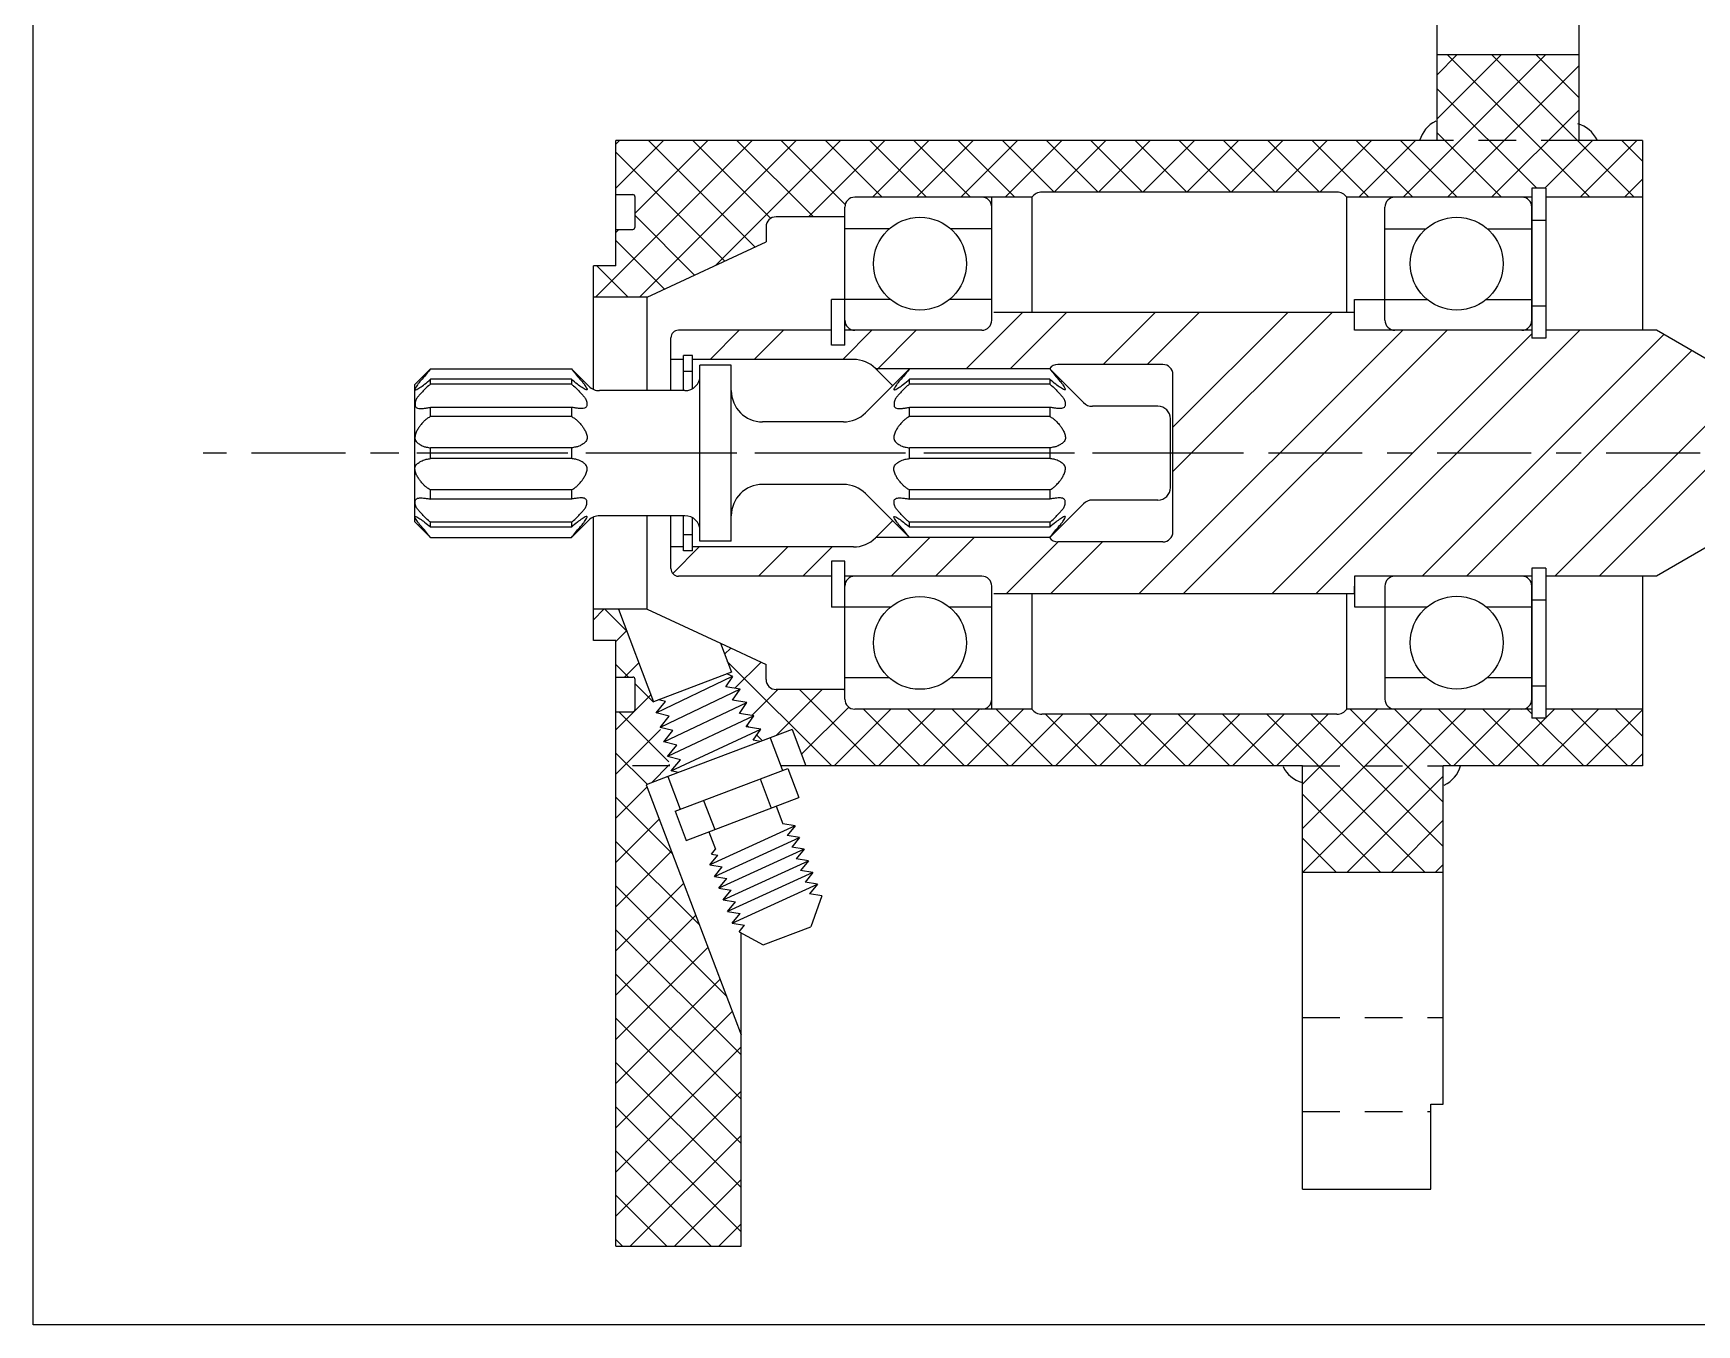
# Model space of a CAD drawing. Extents: x 0 to 74.6, y -2.9 to 21.7.
# Drawn here: x 52.24 to 58.89, y 13.13 to 18.3 of the extents above; entities that cross this region are included whole.
import ezdxf

# ---------------------------------------------------------------- set-up
doc = ezdxf.new("R2010")
doc.units = 0
doc.header["$LTSCALE"] = 0.3
doc.header["$MEASUREMENT"] = 0
doc.linetypes.add('CENTER', pattern=[2, 1.25, -0.25, 0.25, -0.25])
doc.linetypes.add('DASHED', pattern=[0.75, 0.5, -0.25])
for name, color, linetype in [('1', 1, 'CONTINUOUS'), ('L1_', 7, 'CONTINUOUS'), ('NOTES', 2, 'CONTINUOUS')]:
    doc.layers.add(name, color=color, linetype=linetype)

# ---------------------------------------------------------------- blocks, each defined once
blk = doc.blocks.new('B1497')
at = {"layer": 'L1_', "color": 7, "linetype": 'Continuous'}
for p, q in [((18.5763, -1.0904), (18.6182, -1.0484)), ((18.7093, -1.136), (18.6218, -1.0484)), ((18.6663, -1.1771), (18.7088, -1.1346)), ((18.7008, -1.3194), (18.7574, -1.2627)), ((18.716, -1.3194), (18.6663, -1.2697)), ((18.6663, -1.5307), (18.8061, -1.3909)), ((18.817, -1.4204), (18.7433, -1.3467)), ((18.8781, -1.6583), (18.6782, -1.4584)), ((18.6663, -1.7075), (18.8449, -1.5289)), ((18.7915, -1.7484), (18.6663, -1.6232)), ((18.8086, -1.7419), (18.881, -1.6695)), ((18.6663, -1.8842), (18.7905, -1.76)), ((18.8909, -2.0246), (18.6663, -1.8)), ((18.6663, -2.061), (18.8391, -1.8882)), ((18.999, -2.3095), (18.6663, -1.9768)), ((18.6663, -2.2378), (18.8878, -2.0163)), ((18.6663, -2.4146), (18.9364, -2.1445)), ((19.1071, -2.5943), (18.6663, -2.1536)), ((18.6663, -2.5913), (18.985, -2.2726)), ((19.1663, -2.8303), (18.6663, -2.3303)), ((18.6663, -2.7681), (19.0336, -2.4008)), ((19.1663, -3.0071), (18.6663, -2.5071)), ((18.6663, -2.9449), (19.0822, -2.5289)), ((18.6663, -3.1217), (19.1309, -2.6571)), ((19.1663, -3.1839), (18.6663, -2.6839)), ((18.6663, -3.2985), (19.1663, -2.7985)), ((19.1663, -3.3607), (18.6663, -2.8607)), ((18.6663, -3.4752), (19.1663, -2.9752)), ((19.1663, -3.5375), (18.6663, -3.0375)), ((18.7239, -3.5944), (19.1663, -3.152)), ((19.0464, -3.5944), (18.6663, -3.2142)), ((18.9007, -3.5944), (19.1663, -3.3288)), ((18.8697, -3.5944), (18.6663, -3.391)), ((19.0775, -3.5944), (19.1663, -3.5056)), ((18.6929, -3.5944), (18.6663, -3.5678))]:
    blk.add_line(p, q, dxfattribs=at)
blk = doc.blocks.new('B2055')
at = {"layer": 'L1_', "color": 7, "linetype": 'Continuous'}
for p, q in [((19.1007, -1.2286), (19.1255, -1.2038)), ((19.5288, -1.6744), (19.1114, -1.257)), ((19.1416, -1.3645), (19.2462, -1.2599)), ((19.2095, -1.4734), (19.3136, -1.3692)), ((19.3067, -1.5529), (19.4904, -1.3692)), ((19.7056, -1.6744), (19.4005, -1.3692)), ((19.5813, -1.3733), (19.5772, -1.3692)), ((19.408, -1.6284), (19.5968, -1.4396)), ((19.5388, -1.6744), (19.7652, -1.448)), ((19.8824, -1.6744), (19.656, -1.448)), ((19.7156, -1.6744), (19.942, -1.448)), ((20.0592, -1.6744), (19.8328, -1.448)), ((19.8924, -1.6744), (20.1188, -1.448)), ((20.2359, -1.6744), (20.0095, -1.448)), ((20.0691, -1.6744), (20.2955, -1.448)), ((20.4127, -1.6744), (20.1863, -1.448)), ((21.4095, -1.925), (21.8865, -1.448)), ((21.4095, -1.7482), (21.7098, -1.448)), ((21.4119, -2.0994), (22.0633, -1.448)), ((21.9725, -1.82), (21.6005, -1.448)), ((22.0037, -1.6744), (21.7773, -1.448)), ((22.1805, -1.6744), (21.9541, -1.448)), ((22.0137, -1.6744), (22.2401, -1.448)), ((22.3573, -1.6744), (22.1309, -1.448)), ((22.3265, -1.4669), (22.3076, -1.448)), ((22.3672, -1.6744), (22.5936, -1.448)), ((22.3825, -1.4823), (22.4169, -1.448)), ((22.7108, -1.6744), (22.4844, -1.448)), ((22.544, -1.6744), (22.7685, -1.4499)), ((22.7685, -1.5553), (22.6612, -1.448)), ((19.198, -1.5203), (19.191, -1.5133)), ((20.2459, -1.6744), (20.4523, -1.468)), ((20.5895, -1.6744), (20.3831, -1.468)), ((20.4227, -1.6744), (20.6291, -1.468)), ((20.7663, -1.6744), (20.5599, -1.468)), ((20.5995, -1.6744), (20.8059, -1.468)), ((20.9431, -1.6744), (20.7367, -1.468)), ((20.7762, -1.6744), (20.9826, -1.468)), ((21.1198, -1.6744), (20.9134, -1.468)), ((20.953, -1.6744), (21.1594, -1.468)), ((21.2966, -1.6744), (21.0902, -1.468)), ((21.1298, -1.6744), (21.3362, -1.468)), ((21.8984, -2.0994), (21.267, -1.468)), ((21.3066, -1.6744), (21.513, -1.468)), ((21.9725, -1.9968), (21.4438, -1.468)), ((22.1905, -1.6744), (22.3815, -1.4834)), ((22.534, -1.6744), (22.343, -1.4834)), ((19.2515, -1.5739), (19.2289, -1.5512)), ((22.7208, -1.6744), (22.7685, -1.6266)), ((21.5887, -2.0994), (21.9725, -1.7155)), ((21.7216, -2.0994), (21.4095, -1.7873)), ((21.7655, -2.0994), (21.9725, -1.8923)), ((21.5448, -2.0994), (21.4095, -1.9641)), ((21.9422, -2.0994), (21.9725, -2.0691))]:
    blk.add_line(p, q, dxfattribs=at)
blk = doc.blocks.new('B2057')
at = {"layer": 'L1_', "color": 7, "linetype": 'Continuous'}
for p, q in [((21.8124, 0.5992), (22.3823, 1.1691)), ((21.947, 0.9106), (22.2055, 1.1691)), ((21.947, 1.0874), (22.0288, 1.1691)), ((22.5585, 0.5992), (21.9886, 1.1691)), ((22.7353, 0.5992), (22.1654, 1.1691)), ((22.514, 0.9973), (22.3422, 1.1691)), ((21.9892, 0.5992), (22.514, 1.1241)), ((22.3464, 0.6346), (21.947, 1.0339)), ((22.166, 0.5992), (22.514, 0.9473)), ((18.5844, 0.1996), (19.2104, 0.8256)), ((18.6663, 0.6351), (18.8568, 0.8256)), ((18.6663, 0.8118), (18.6801, 0.8256)), ((18.7433, 0.5353), (19.0336, 0.8256)), ((18.7612, 0.1996), (19.3872, 0.8256)), ((19.2222, 0.4), (18.7966, 0.8256)), ((19.2848, 0.5142), (18.9734, 0.8256)), ((19.0654, 0.327), (19.5639, 0.8256)), ((19.4553, 0.5205), (19.1502, 0.8256)), ((19.5827, 0.5698), (19.3269, 0.8256)), ((19.4356, 0.5205), (19.7407, 0.8256)), ((19.7301, 0.5992), (19.5037, 0.8256)), ((19.9069, 0.5992), (19.6805, 0.8256)), ((19.6911, 0.5992), (19.9175, 0.8256)), ((20.0837, 0.5992), (19.8573, 0.8256)), ((19.8679, 0.5992), (20.0943, 0.8256)), ((20.2604, 0.5992), (20.034, 0.8256)), ((20.0446, 0.5992), (20.271, 0.8256)), ((20.4172, 0.6192), (20.2108, 0.8256)), ((20.2214, 0.5992), (20.4478, 0.8256)), ((20.594, 0.6192), (20.3876, 0.8256)), ((20.4182, 0.6192), (20.6246, 0.8256)), ((20.7708, 0.6192), (20.5644, 0.8256)), ((20.595, 0.6192), (20.8014, 0.8256)), ((20.9475, 0.6192), (20.7411, 0.8256)), ((20.7718, 0.6192), (20.9782, 0.8256)), ((21.1243, 0.6192), (20.9179, 0.8256)), ((20.9485, 0.6192), (21.1549, 0.8256)), ((21.3011, 0.6192), (21.0947, 0.8256)), ((21.1253, 0.6192), (21.3317, 0.8256)), ((21.4779, 0.6192), (21.2715, 0.8256)), ((21.3021, 0.6192), (21.5085, 0.8256)), ((21.6747, 0.5992), (21.4483, 0.8256)), ((21.4789, 0.6192), (21.6853, 0.8256)), ((21.8514, 0.5992), (21.625, 0.8256)), ((21.6356, 0.5992), (21.862, 0.8256)), ((22.0282, 0.5992), (21.8018, 0.8256)), ((22.205, 0.5992), (21.947, 0.8572)), ((22.3781, 0.6346), (22.5691, 0.8256)), ((22.5195, 0.5992), (22.7459, 0.8256)), ((22.7685, 0.7428), (22.6857, 0.8256)), ((19.1016, 0.3439), (18.6663, 0.7792)), ((22.6963, 0.5992), (22.7685, 0.6714)), ((18.6663, 0.4583), (18.6786, 0.4706)), ((18.9809, 0.2878), (18.7433, 0.5254)), ((18.8602, 0.2317), (18.6663, 0.4256)), ((18.7155, 0.1996), (18.5905, 0.3246))]:
    blk.add_line(p, q, dxfattribs=at)

msp = doc.modelspace()

# ---------------------------------------------------------------- linework, layer by layer
at = {"layer": '1', "linetype": 'CENTER'}
for p, q in [((53.491, 16.6169), (52.9229, 16.6169)), ((57.0521, 16.6169), (53.591, 16.6169))]:
    msp.add_line(p, q, dxfattribs=at)
at = {"layer": 'L1_', "color": 3, "linetype": 'Continuous'}
for p, q in [((57.8528, 18.5234, -1.4209), (57.8528, 18.2104, -1.5865)), ((58.4198, 18.5234, -0.4551), (58.4198, 18.2104, -0.2895)), ((57.8528, 18.2104), (58.4198, 18.2104)), ((54.572, 17.6509), (54.572, 17.8669)), ((54.572, 17.6509), (54.639, 17.6509)), ((54.649, 17.5219), (54.649, 17.6409)), ((56.074, 17.6169, 2.82), (56.074, 17.6405, 2.82)), ((56.2345, 17.6405), (56.2345, 17.1794)), ((57.4533, 17.6605), (56.2745, 17.6605)), ((57.4933, 17.1794), (57.4933, 17.6405)), ((54.572, 17.3659), (54.572, 17.5119)), ((54.572, 17.5119), (54.639, 17.5119)), ((54.697, 16.8669), (54.697, 17.2409)), ((55.4339, 17.0486), (55.4339, 17.231)), ((54.792, 16.9919, 2.82), (54.792, 17.0786, 2.82)), ((54.842, 16.9919, 2.82), (54.842, 17.0079, 2.82)), ((54.878, 16.9919, 2.82), (54.878, 17.0079, 2.82)), ((55.678, 16.8869, 2.82), (55.6096, 16.9553, 2.82)), ((54.394, 16.9133), (53.8315, 16.9133)), ((53.8315, 16.8923), (53.8315, 16.9133)), ((54.394, 16.8923), (53.8315, 16.8923)), ((54.394, 16.9133), (54.394, 16.8923)), ((54.878, 16.9429), (54.842, 16.9429)), ((56.3055, 16.9133), (55.7455, 16.9133)), ((55.7455, 16.8923), (55.7455, 16.9133)), ((56.3055, 16.8923), (55.7455, 16.8923)), ((56.3055, 16.9133), (56.3055, 16.8923)), ((54.394, 16.8002), (53.8315, 16.8002)), ((53.8315, 16.7638), (53.8315, 16.8002)), ((54.394, 16.7638), (53.8315, 16.7638)), ((54.394, 16.8002), (54.394, 16.7638)), ((56.3055, 16.8002), (55.7455, 16.8002)), ((55.7455, 16.7638), (55.7455, 16.8002)), ((56.3055, 16.7638), (55.7455, 16.7638)), ((56.3055, 16.8002), (56.3055, 16.7638)), ((56.738, 16.8044), (56.4762, 16.8044)), ((56.788, 16.4794, 2.82), (56.788, 16.7544, 2.82)), ((54.394, 16.6379), (53.8315, 16.6379)), ((53.8315, 16.5959), (53.8315, 16.6379)), ((54.394, 16.6379), (54.394, 16.5959)), ((56.3055, 16.6379), (55.7455, 16.6379)), ((55.7455, 16.5959), (55.7455, 16.6379)), ((56.3055, 16.6379), (56.3055, 16.5959)), ((54.394, 16.5959), (53.8315, 16.5959)), ((56.3055, 16.5959), (55.7455, 16.5959)), ((54.394, 16.47), (53.8315, 16.47)), ((53.8315, 16.4336), (53.8315, 16.47)), ((54.394, 16.4336), (53.8315, 16.4336)), ((54.394, 16.47), (54.394, 16.4336)), ((56.3055, 16.47), (55.7455, 16.47)), ((55.7455, 16.4336), (55.7455, 16.47)), ((56.3055, 16.4336), (55.7455, 16.4336)), ((56.3055, 16.47), (56.3055, 16.4336)), ((56.738, 16.4294), (56.4762, 16.4294)), ((54.697, 15.9929), (54.697, 16.3669)), ((53.8315, 16.3205), (53.8315, 16.3415)), ((54.394, 16.3415), (53.8315, 16.3415)), ((54.394, 16.3205), (53.8315, 16.3205)), ((54.394, 16.3415), (54.394, 16.3205)), ((54.878, 16.2909), (54.842, 16.2909)), ((55.678, 16.3469, 2.82), (55.6096, 16.2785, 2.82)), ((56.3055, 16.3415), (55.7455, 16.3415)), ((55.7455, 16.3205), (55.7455, 16.3415)), ((56.3055, 16.3205), (55.7455, 16.3205)), ((56.3055, 16.3415), (56.3055, 16.3205)), ((54.792, 16.1552, 2.82), (54.792, 16.2419, 2.82)), ((54.842, 16.2259, 2.82), (54.842, 16.2419, 2.82)), ((54.878, 16.2259, 2.82), (54.878, 16.2419, 2.82)), ((55.4339, 16.1852), (55.4339, 16.0018)), ((56.2345, 16.0544), (56.2345, 15.5933)), ((57.4933, 15.5933), (57.4933, 16.0544)), ((54.5819, 15.9929), (54.7221, 15.6232)), ((54.697, 15.9929), (54.6638, 15.9929)), ((54.572, 15.7219, 1.5202), (54.572, 15.8679, 1.5202)), ((54.9896, 15.8568), (55.0335, 15.7413)), ((54.572, 15.7219), (54.639, 15.7219)), ((54.572, 15.5829, 1.5202), (54.572, 15.7219, 1.5202)), ((54.649, 15.5929), (54.649, 15.7119)), ((55.0335, 15.7413), (54.7221, 15.6232)), ((55.011, 15.6829), (55.0394, 15.7245)), ((55.0394, 15.7245), (55.0158, 15.7346)), ((54.7335, 15.5788, -2.82), (54.7701, 15.624, -2.82)), ((54.7701, 15.624, -2.82), (54.7425, 15.6309, -2.82)), ((55.0683, 15.6734), (55.011, 15.6829)), ((55.0384, 15.6295), (55.0683, 15.6734)), ((55.0957, 15.62), (55.0384, 15.6295)), ((54.572, 13.4469, 1.5202), (54.572, 15.5829, 1.5202)), ((54.572, 15.5829), (54.639, 15.5829)), ((54.785, 15.5659, -2.82), (54.7335, 15.5788, -2.82)), ((54.7485, 15.5207, -2.82), (54.785, 15.5659, -2.82)), ((55.0658, 15.5761), (55.0957, 15.62)), ((55.1231, 15.5666), (55.0658, 15.5761)), ((55.0931, 15.5227), (55.1231, 15.5666)), ((57.4533, 15.5733), (56.2745, 15.5733)), ((54.8, 15.5078, -2.82), (54.7485, 15.5207, -2.82)), ((54.7634, 15.4626, -2.82), (54.8, 15.5078, -2.82)), ((55.1505, 15.5132), (55.0931, 15.5227)), ((55.1205, 15.4693), (55.1505, 15.5132)), ((54.8149, 15.4497, -2.82), (54.7634, 15.4626, -2.82)), ((54.7783, 15.4045, -2.82), (54.8149, 15.4497, -2.82)), ((55.1496, 15.4645), (54.7797, 15.3242)), ((55.1496, 15.4645), (55.1205, 15.4693)), ((55.1888, 15.4794), (55.2329, 15.3629)), ((54.8298, 15.3915, -2.82), (54.7783, 15.4045, -2.82)), ((54.7932, 15.3464, -2.82), (54.8298, 15.3915, -2.82)), ((54.8085, 15.1855, -2.82), (55.2592, 15.3565, -2.82)), ((55.2329, 15.3629), (55.2384, 15.3486)), ((55.2592, 15.3565), (55.3035, 15.2396)), ((54.7797, 15.3242), (54.8293, 15.1934)), ((54.8203, 15.3396, -2.82), (54.7932, 15.3464, -2.82)), ((54.8529, 15.0687, -2.82), (55.3035, 15.2396, -2.82)), ((54.8085, 15.1855), (54.8529, 15.0687)), ((55.2125, 15.2051, -2.82), (55.2391, 15.135, -2.82)), ((54.9438, 15.1032, -2.82), (54.9704, 15.0331, -2.82)), ((55.2885, 15.127, -2.82), (55.2391, 15.135, -2.82)), ((55.2885, 15.127, -2.82), (55.2569, 15.0883, -2.82)), ((54.9546, 15.0137, -2.82), (54.9704, 15.0331, -2.82)), ((55.3062, 15.0802, -2.82), (55.2569, 15.0883, -2.82)), ((55.3062, 15.0802, -2.82), (55.2746, 15.0415, -2.82)), ((55.324, 15.0335, -2.82), (55.2746, 15.0415, -2.82)), ((55.324, 15.0335, -2.82), (55.2924, 14.9948, -2.82)), ((54.9477, 14.9709, -2.82), (54.9793, 15.0097, -2.82)), ((54.9477, 14.9709, -2.82), (54.997, 14.9629, -2.82)), ((54.9546, 15.0137, -2.82), (54.9793, 15.0097, -2.82)), ((54.9654, 14.9242, -2.82), (54.997, 14.9629, -2.82)), ((55.3417, 14.9868, -2.82), (55.2924, 14.9948, -2.82)), ((55.3417, 14.9868, -2.82), (55.3101, 14.948, -2.82)), ((54.9654, 14.9242, -2.82), (55.0148, 14.9162, -2.82)), ((54.9832, 14.8775, -2.82), (55.0148, 14.9162, -2.82)), ((55.3594, 14.94, -2.82), (55.3101, 14.948, -2.82)), ((55.3594, 14.94, -2.82), (55.3278, 14.9013, -2.82)), ((55.3772, 14.8933, -2.82), (55.3278, 14.9013, -2.82)), ((55.3772, 14.8933, -2.82), (55.3456, 14.8545, -2.82)), ((57.3153, 13.6739, 3.986), (57.3153, 14.9419, 3.986)), ((57.8783, 14.0143, 3.986), (57.8783, 14.9419, 3.986)), ((54.9832, 14.8775, -2.82), (55.0325, 14.8694, -2.82)), ((55.0009, 14.8307, -2.82), (55.0325, 14.8694, -2.82)), ((55.0009, 14.8307, -2.82), (55.0502, 14.8227, -2.82)), ((55.3949, 14.8465, -2.82), (55.3456, 14.8545, -2.82)), ((55.3949, 14.8465, -2.82), (55.3508, 14.7228, -2.82)), ((55.0186, 14.784, -2.82), (55.0502, 14.8227, -2.82)), ((55.0186, 14.784, -2.82), (55.068, 14.7759, -2.82)), ((55.0364, 14.7372, -2.82), (55.068, 14.7759, -2.82)), ((55.0364, 14.7372, -2.82), (55.0857, 14.7292, -2.82)), ((55.0645, 14.7032, -2.82), (55.0857, 14.7292, -2.82)), ((55.0645, 14.7032, -2.82), (55.1603, 14.6505, -2.82)), ((55.1603, 14.6505, -2.82), (55.3508, 14.7228, -2.82))]:
    msp.add_line(p, q, dxfattribs=at)
at = {"layer": 'L1_', "color": 2, "linetype": 'Continuous'}
for p, q in [((57.8528, 18.2104, -1.5865), (57.8528, 17.8669, -1.7682)), ((58.4198, 18.2104, -0.2895), (58.4198, 17.8669, -0.1078)), ((57.8528, 17.8669), (54.572, 17.8669)), ((58.6743, 17.8669), (58.4198, 17.8669)), ((58.6743, 17.8669), (58.6743, 17.6405)), ((54.572, 17.5119), (54.572, 17.6509)), ((56.2345, 17.6405), (55.527, 17.6405)), ((56.074, 17.1486, 2.82), (56.074, 17.6169, 2.82)), ((58.2323, 17.6405), (57.4933, 17.6405)), ((58.2323, 17.6759), (58.2323, 17.6405)), ((58.2883, 17.6759), (58.2323, 17.6759)), ((58.2323, 17.6405), (58.2323, 17.0763)), ((58.2323, 17.1486), (58.2323, 17.6169)), ((58.2883, 17.6759), (58.2883, 17.6405)), ((58.6743, 17.6405), (58.2883, 17.6405)), ((58.2883, 17.6405), (58.2883, 17.0763)), ((58.6743, 17.6405), (58.6743, 17.1086)), ((55.487, 17.5618, 2.82), (55.487, 17.6005, 2.82)), ((57.6453, 17.1486), (57.6453, 17.6005)), ((58.2323, 17.1486), (58.2323, 17.6005)), ((55.172, 17.5218), (55.172, 17.4618)), ((55.6647, 17.5139, 2.82), (55.487, 17.5139, 2.82)), ((56.074, 17.5139, 2.82), (55.9094, 17.5139, 2.82)), ((57.6453, 17.5139), (57.8099, 17.5139)), ((58.0546, 17.5139), (58.2323, 17.5139)), ((58.2883, 17.5479), (58.2323, 17.5479)), ((54.482, 17.2409), (54.482, 17.3659)), ((54.572, 17.3659), (54.482, 17.3659)), ((54.482, 16.8721), (54.482, 17.2409)), ((54.697, 17.2409), (54.482, 17.2409)), ((55.6696, 17.231, 2.82), (55.4339, 17.231, 2.82)), ((56.074, 17.231, 2.82), (55.9045, 17.231, 2.82)), ((57.5236, 17.231), (57.8148, 17.231)), ((57.5236, 17.1086), (57.5236, 17.231)), ((58.0497, 17.231), (58.2323, 17.231)), ((57.5236, 17.1794, 2.82), (56.0827, 17.1794, 2.82)), ((57.5236, 17.1794, 2.82), (56.1957, 17.1794, 2.82)), ((57.5236, 17.1486), (57.5236, 17.1794)), ((58.2883, 17.2043), (58.2323, 17.2043)), ((55.4339, 17.1086, 2.82), (54.822, 17.1086, 2.82)), ((56.034, 17.1086, 2.82), (55.487, 17.1086, 2.82)), ((58.2323, 17.1086), (57.5236, 17.1086)), ((58.7308, 17.1086), (58.2883, 17.1086)), ((58.9329, 16.9919, 2.82), (58.7308, 17.1086, 2.82)), ((55.487, 17.0486, 2.82), (55.4339, 17.0486, 2.82)), ((58.2883, 17.0763), (58.2323, 17.0763)), ((53.769, 16.8919, 2.82), (53.8315, 16.9544, 2.82)), ((53.8315, 16.9544, 2.82), (54.394, 16.9544, 2.82)), ((54.464, 16.8845, 2.82), (54.394, 16.9544, 2.82)), ((54.792, 16.8669, 2.82), (54.792, 16.9919, 2.82)), ((54.842, 16.9919, 2.82), (54.792, 16.9919, 2.82)), ((54.878, 17.0079, 2.82), (54.842, 17.0079, 2.82)), ((54.842, 16.8669, 2.82), (54.842, 16.9919, 2.82)), ((54.878, 16.8749, 2.82), (54.878, 16.9919, 2.82)), ((55.5212, 16.9919, 2.82), (54.878, 16.9919, 2.82)), ((54.908, 16.2657, 2.82), (54.908, 16.9682, 2.82)), ((55.033, 16.2657, 2.82), (55.033, 16.9682, 2.82)), ((55.5696, 16.7785, 2.82), (55.7455, 16.9544, 2.82)), ((56.3052, 16.9544), (55.6105, 16.9544)), ((56.3055, 16.9544, 2.82), (55.7455, 16.9544, 2.82)), ((56.3055, 16.9544, 2.82), (55.7455, 16.9544, 2.82)), ((56.4409, 16.819, 2.82), (56.3055, 16.9544, 2.82)), ((56.758, 16.9715), (56.338, 16.9715)), ((53.769, 16.3419, 2.82), (53.769, 16.8919, 2.82)), ((56.798, 16.3023), (56.798, 16.9315)), ((54.848, 16.8669, 2.82), (54.5064, 16.8669, 2.82)), ((56.788, 16.4794, 2.82), (56.788, 16.7544, 2.82)), ((55.4812, 16.7419, 2.82), (55.158, 16.7419, 2.82)), ((55.4812, 16.4919, 2.82), (55.158, 16.4919, 2.82)), ((55.5696, 16.4553, 2.82), (55.7455, 16.2794, 2.82)), ((54.482, 15.9929), (54.482, 16.3617)), ((54.848, 16.3669, 2.82), (54.5064, 16.3669, 2.82)), ((54.792, 16.2419, 2.82), (54.792, 16.3669, 2.82)), ((54.842, 16.2419, 2.82), (54.842, 16.3669, 2.82)), ((54.878, 16.2419, 2.82), (54.878, 16.3589, 2.82)), ((56.4409, 16.4148, 2.82), (56.3055, 16.2794, 2.82)), ((53.769, 16.3419, 2.82), (53.8315, 16.2794, 2.82)), ((54.464, 16.3493, 2.82), (54.394, 16.2794, 2.82)), ((53.8315, 16.2794, 2.82), (54.394, 16.2794, 2.82)), ((54.842, 16.2419, 2.82), (54.792, 16.2419, 2.82)), ((54.878, 16.2259, 2.82), (54.842, 16.2259, 2.82)), ((55.5212, 16.2419, 2.82), (54.878, 16.2419, 2.82)), ((56.3052, 16.2794), (55.6105, 16.2794)), ((56.3055, 16.2794, 2.82), (55.7455, 16.2794, 2.82)), ((56.3055, 16.2794, 2.82), (55.7455, 16.2794, 2.82)), ((56.758, 16.2623), (56.338, 16.2623)), ((58.9329, 16.2419, 2.82), (58.7308, 16.1252, 2.82)), ((55.487, 16.1852, 2.82), (55.4339, 16.1852, 2.82)), ((58.2323, 16.1575), (58.2323, 15.5933)), ((58.2883, 16.1575), (58.2323, 16.1575)), ((58.2883, 16.1575), (58.2883, 15.5933)), ((55.4339, 16.1252, 2.82), (54.822, 16.1252, 2.82)), ((56.034, 16.1252, 2.82), (55.487, 16.1252, 2.82)), ((58.2323, 16.1252), (57.5236, 16.1252)), ((57.5236, 16.1252), (57.5236, 16.0028)), ((58.7308, 16.1252), (58.2883, 16.1252)), ((58.6743, 16.1252), (58.6743, 15.5933)), ((56.074, 15.5933, 2.82), (56.074, 16.0852, 2.82)), ((57.5236, 16.0544, 2.82), (56.0827, 16.0544, 2.82)), ((56.2789, 16.0544, 2.82), (56.1957, 16.0544, 2.82)), ((57.5236, 16.0544), (57.5236, 16.0852)), ((57.6453, 16.0852), (57.6453, 15.6333)), ((58.2323, 15.6333), (58.2323, 16.0852)), ((58.2883, 16.0295), (58.2323, 16.0295)), ((54.6638, 15.9929), (54.482, 15.9929)), ((54.482, 15.8679), (54.482, 15.9929)), ((55.6696, 16.0018, 2.82), (55.4339, 16.0018, 2.82)), ((56.074, 16.0018, 2.82), (55.9045, 16.0018, 2.82)), ((57.5236, 16.0028), (57.8148, 16.0028)), ((57.6453, 16.0028), (57.8148, 16.0028)), ((58.0497, 16.0028), (58.2323, 16.0028)), ((54.572, 15.8679), (54.482, 15.8679)), ((55.172, 15.7121), (55.172, 15.7721)), ((55.6647, 15.7189, 2.82), (55.487, 15.7189, 2.82)), ((56.074, 15.7189, 2.82), (55.9094, 15.7189, 2.82)), ((57.6453, 15.7199), (57.8099, 15.7199)), ((58.0546, 15.7199), (58.2323, 15.7199)), ((55.487, 15.6333, 2.82), (55.487, 15.6721, 2.82)), ((58.2883, 15.6859), (58.2323, 15.6859)), ((56.2345, 15.5933), (55.527, 15.5933)), ((58.2323, 15.5933), (57.4933, 15.5933)), ((58.2323, 15.5933), (58.2323, 15.5579)), ((58.2883, 15.5579), (58.2323, 15.5579)), ((58.2883, 15.5933), (58.2883, 15.5579)), ((58.6743, 15.5933), (58.2883, 15.5933)), ((58.6743, 15.5933), (58.6743, 15.3669)), ((55.2759, 15.5125), (55.1712, 15.4727)), ((55.2759, 15.5125), (55.3312, 15.3669)), ((55.1888, 15.4794), (55.1496, 15.4645)), ((55.3312, 15.3669), (55.2314, 15.3669)), ((57.3153, 15.3669), (55.3312, 15.3669)), ((57.3153, 14.9419, 3.986), (57.3153, 15.3669, 3.986)), ((57.8783, 14.9419, 3.986), (57.8783, 15.3669, 3.986)), ((58.6743, 15.3669), (57.8783, 15.3669)), ((54.7972, 15.3308), (54.6925, 15.2911)), ((54.6925, 15.2911), (55.072, 14.2909)), ((54.7972, 15.3308), (54.7797, 15.3242)), ((55.148, 15.3143), (55.1923, 15.1975)), ((54.9227, 15.2288), (54.967, 15.112)), ((57.3153, 14.9419), (57.8783, 14.9419)), ((55.072, 14.2909), (55.072, 14.6991)), ((55.072, 13.4469), (55.072, 14.2909)), ((57.8283, 14.0143), (57.8783, 14.0143)), ((57.8283, 13.6739), (57.8283, 14.0143)), ((57.3153, 13.6739), (57.8283, 13.6739)), ((54.572, 13.4469), (55.072, 13.4469))]:
    msp.add_line(p, q, dxfattribs=at)
at = {"layer": 'L1_', "color": 2, "linetype": 'DASHED'}
for p, q in [((58.4198, 17.8669), (57.8528, 17.8669)), ((54.788, 15.3669), (54.572, 15.3669)), ((57.3153, 15.3669, 3.986), (57.8783, 15.3669, 3.986)), ((57.3153, 14.3609), (57.8783, 14.3609)), ((57.3153, 13.9849), (57.8283, 13.9849))]:
    msp.add_line(p, q, dxfattribs=at)
at = {"layer": 'L1_', "color": 6, "linetype": 'Continuous'}
for p, q in [((55.487, 17.5618), (55.212, 17.5618)), ((55.487, 17.0486, 2.82), (55.487, 17.5618, 2.82)), ((54.697, 17.2409), (55.172, 17.4618)), ((55.487, 15.6721, 2.82), (55.487, 16.1852, 2.82)), ((54.697, 15.9929), (54.9896, 15.8568)), ((54.9896, 15.8568), (55.172, 15.7721)), ((55.487, 15.6721), (55.212, 15.6721))]:
    msp.add_line(p, q, dxfattribs=at)
at = {"layer": 'L1_', "color": 7, "linetype": 'Continuous'}
for p, q in [((55.9714, 16.9544, 2.82), (56.1964, 17.1794, 2.82)), ((56.1482, 16.9544, 2.82), (56.3732, 17.1794, 2.82)), ((56.5188, 16.9715, 2.82), (56.7267, 17.1794, 2.82)), ((56.6956, 16.9715, 2.82), (56.9035, 17.1794, 2.82)), ((56.798, 16.5436, 2.82), (57.4338, 17.1794, 2.82)), ((56.798, 16.7204, 2.82), (57.2571, 17.1794, 2.82)), ((54.9482, 16.9919, 2.82), (55.0649, 17.1086, 2.82)), ((55.125, 16.9919, 2.82), (55.2417, 17.1086, 2.82)), ((55.4786, 16.9919, 2.82), (55.5953, 17.1086, 2.82)), ((55.6142, 16.9507, 2.82), (55.772, 17.1086, 2.82)), ((56.6624, 16.0544, 2.82), (57.7166, 17.1086, 2.82)), ((56.8392, 16.0544, 2.82), (57.8934, 17.1086, 2.82)), ((57.1927, 16.0544, 2.82), (58.2323, 17.094, 2.82)), ((57.3695, 16.0544, 2.82), (58.4237, 17.1086, 2.82)), ((57.7938, 16.1252, 2.82), (58.7602, 17.0916, 2.82)), ((57.9706, 16.1252, 2.82), (58.8723, 17.0269, 2.82)), ((58.3242, 16.1252, 2.82), (59.0971, 16.8982, 2.82)), ((58.501, 16.1252, 2.82), (59.2739, 16.8982, 2.82)), ((54.7992, 16.1357, 2.82), (54.9053, 16.2419, 2.82)), ((55.1422, 16.1252, 2.82), (55.2589, 16.2419, 2.82)), ((55.319, 16.1252, 2.82), (55.4357, 16.2419, 2.82)), ((55.6725, 16.1252, 2.82), (55.8267, 16.2794, 2.82)), ((55.8493, 16.1252, 2.82), (56.0035, 16.2794, 2.82)), ((56.1321, 16.0544, 2.82), (56.3399, 16.2623, 2.82)), ((56.3088, 16.0544, 2.82), (56.5167, 16.2623, 2.82)), ((54.7335, 15.5788, -2.82), (55.0379, 15.7253, -0.0281)), ((55.0683, 15.6734), (54.7485, 15.5207, -2.82)), ((54.7634, 15.4626, -2.82), (55.0957, 15.62)), ((55.1231, 15.5666), (54.7783, 15.4045, -2.82)), ((54.7932, 15.3464, -2.82), (55.1505, 15.5132)), ((55.2885, 15.127, -2.82), (54.9477, 14.9709, -2.82)), ((54.9654, 14.9242, -2.82), (55.3062, 15.0802, -2.82)), ((55.324, 15.0335, -2.82), (54.9832, 14.8775, -2.82)), ((55.0009, 14.8307, -2.82), (55.3417, 14.9868, -2.82)), ((55.3594, 14.94, -2.82), (55.0186, 14.784, -2.82)), ((55.0364, 14.7372, -2.82), (55.3772, 14.8933, -2.82))]:
    msp.add_line(p, q, dxfattribs=at)
at = {"layer": 'L1_', "color": 2, "linetype": 'CENTER'}
for p, q in [((55.033, 16.9682), (54.908, 16.9682)), ((55.033, 16.2657), (54.908, 16.2657))]:
    msp.add_line(p, q, dxfattribs=at)
at = {"layer": 'L1_', "color": 3, "linetype": 'CENTER'}
for p, q in [((53.491, 16.6169), (52.9836, 16.6169)), ((61.6046, 16.6169), (53.591, 16.6169))]:
    msp.add_line(p, q, dxfattribs=at)
at = {"layer": 'L1_', "color": 3, "linetype": 'Continuous'}
for points in [[(53.8315, 16.9544, -0.009933), (53.8155, 16.9341, -0.0094), (53.7977, 16.9134, 0.011742), (53.7858, 16.8993, 0.019453), (53.7791, 16.8904, 0.038964), (53.7691, 16.873, 0.318203), (53.7695, 16.8704, 0.31394), (53.7719, 16.8699, 0.036188), (53.7887, 16.8792, 0.024162), (53.8069, 16.8923, 0.016725), (53.8315, 16.9133)], [(54.394, 16.9544, 0.009933), (54.4101, 16.9341, 0.0094), (54.4279, 16.9134, -0.011742), (54.4398, 16.8993, -0.019453), (54.4465, 16.8904, -0.038964), (54.4565, 16.873, -0.318203), (54.4561, 16.8704, -0.31394), (54.4537, 16.8699, -0.036188), (54.4369, 16.8792, -0.024162), (54.4187, 16.8923, -0.016725), (54.394, 16.9133)], [(55.7455, 16.9544, -0.009933), (55.7295, 16.9341, -0.0094), (55.7117, 16.9134, 0.011742), (55.6998, 16.8993, 0.019453), (55.6931, 16.8904, 0.038964), (55.683, 16.873, 0.318203), (55.6835, 16.8704, 0.31394), (55.6859, 16.8699, 0.036188), (55.7027, 16.8792, 0.024162), (55.7209, 16.8923, 0.016725), (55.7455, 16.9133)], [(56.3055, 16.9544, 0.009933), (56.3216, 16.9341, 0.0094), (56.3393, 16.9134, -0.011742), (56.3513, 16.8993, -0.019453), (56.3579, 16.8904, -0.038964), (56.368, 16.873, -0.318203), (56.3676, 16.8704, -0.31394), (56.3652, 16.8699, -0.036188), (56.3483, 16.8792, -0.024162), (56.3302, 16.8923, -0.016725), (56.3055, 16.9133)], [(53.8315, 16.8923, 0.051857), (53.8224, 16.886, 0.025464), (53.8061, 16.8704, 0.001412), (53.7911, 16.8543, 0.004446), (53.7863, 16.8491, 0.02446), (53.7776, 16.8384, 0.045631), (53.7737, 16.832, 0.048749), (53.7711, 16.8249, 0.041627), (53.7695, 16.8161, 0.065034), (53.7699, 16.8067, 0.121713), (53.7719, 16.802, 0.115954), (53.7758, 16.7988, 0.06813), (53.7839, 16.7961, 0.046127), (53.7915, 16.7954, 0.030127), (53.8031, 16.7961, 0.011037), (53.8168, 16.798, -0.010256), (53.8315, 16.8002)], [(54.394, 16.8923, -0.051857), (54.4031, 16.886, -0.025464), (54.4195, 16.8704, -0.001412), (54.4345, 16.8543, -0.004446), (54.4393, 16.8491, -0.02446), (54.448, 16.8384, -0.045631), (54.4519, 16.832, -0.048749), (54.4545, 16.8249, -0.041627), (54.4561, 16.8161, -0.065034), (54.4557, 16.8067, -0.121713), (54.4537, 16.802, -0.115954), (54.4498, 16.7988, -0.06813), (54.4417, 16.7961, -0.046127), (54.4341, 16.7954, -0.030127), (54.4225, 16.7961, -0.011037), (54.4088, 16.798, 0.010256), (54.394, 16.8002)], [(55.7455, 16.8923, 0.051857), (55.7364, 16.886, 0.025464), (55.7201, 16.8704, 0.001412), (55.705, 16.8543, 0.004446), (55.7003, 16.8491, 0.02446), (55.6915, 16.8384, 0.045631), (55.6877, 16.832, 0.048749), (55.685, 16.8249, 0.041627), (55.6835, 16.8161, 0.065034), (55.6839, 16.8067, 0.121713), (55.6859, 16.802, 0.115954), (55.6898, 16.7988, 0.06813), (55.6979, 16.7961, 0.046127), (55.7055, 16.7954, 0.030127), (55.7171, 16.7961, 0.011037), (55.7308, 16.798, -0.010256), (55.7455, 16.8002)], [(56.3055, 16.8923, -0.051857), (56.3146, 16.886, -0.025464), (56.3309, 16.8704, -0.001412), (56.346, 16.8543, -0.004446), (56.3507, 16.8491, -0.02446), (56.3595, 16.8384, -0.045631), (56.3634, 16.832, -0.048749), (56.366, 16.8249, -0.041627), (56.3676, 16.8161, -0.065034), (56.3672, 16.8067, -0.121713), (56.3652, 16.802, -0.115954), (56.3612, 16.7988, -0.06813), (56.3531, 16.7961, -0.046127), (56.3456, 16.7954, -0.030127), (56.3339, 16.7961, -0.011037), (56.3202, 16.798, 0.010256), (56.3055, 16.8002)], [(53.8315, 16.7638, 0.023794), (53.8192, 16.7563, 0.030572), (53.8103, 16.7495, 0.03008), (53.8027, 16.742, 0.017896), (53.7911, 16.7283, 0.012957), (53.7833, 16.7177, 0.021995), (53.7791, 16.7112, 0.021904), (53.7757, 16.7047, 0.019321), (53.7725, 16.697, 0.061117), (53.7685, 16.6804, 0.11274), (53.7695, 16.6711, 0.101849), (53.7738, 16.6639, 0.056123), (53.7851, 16.654, 0.034902), (53.7971, 16.6469, 0.044004), (53.8073, 16.6428, 0.03233), (53.8141, 16.6412, -0.012533), (53.8315, 16.6379)], [(54.394, 16.7638, -0.023794), (54.4064, 16.7563, -0.030572), (54.4152, 16.7495, -0.03008), (54.4229, 16.742, -0.017896), (54.4345, 16.7283, -0.012957), (54.4423, 16.7177, -0.021995), (54.4465, 16.7112, -0.021904), (54.4499, 16.7047, -0.019321), (54.4531, 16.697, -0.061117), (54.4571, 16.6804, -0.11274), (54.4561, 16.6711, -0.101849), (54.4518, 16.6639, -0.056123), (54.4405, 16.654, -0.034902), (54.4285, 16.6469, -0.044004), (54.4182, 16.6428, -0.03233), (54.4115, 16.6412, 0.012533), (54.394, 16.6379)], [(55.7455, 16.7638, 0.023794), (55.7332, 16.7563, 0.030572), (55.7243, 16.7495, 0.03008), (55.7167, 16.742, 0.017896), (55.7051, 16.7283, 0.012957), (55.6973, 16.7177, 0.021995), (55.6931, 16.7112, 0.021904), (55.6897, 16.7047, 0.019321), (55.6865, 16.697, 0.061117), (55.6825, 16.6804, 0.11274), (55.6835, 16.6711, 0.101849), (55.6878, 16.6639, 0.056123), (55.6991, 16.654, 0.034902), (55.7111, 16.6469, 0.044004), (55.7213, 16.6428, 0.03233), (55.728, 16.6412, -0.012533), (55.7455, 16.6379)], [(56.3055, 16.7638, -0.023794), (56.3178, 16.7563, -0.030572), (56.3267, 16.7495, -0.03008), (56.3344, 16.742, -0.017896), (56.3459, 16.7283, -0.012957), (56.3538, 16.7177, -0.021995), (56.3579, 16.7112, -0.021904), (56.3613, 16.7047, -0.019321), (56.3646, 16.697, -0.061117), (56.3686, 16.6804, -0.11274), (56.3676, 16.6711, -0.101849), (56.3633, 16.6639, -0.056123), (56.3519, 16.654, -0.034902), (56.34, 16.6469, -0.044004), (56.3297, 16.6428, -0.03233), (56.323, 16.6412, 0.012533), (56.3055, 16.6379)], [(53.8315, 16.47, -0.023794), (53.8192, 16.4775, -0.030572), (53.8103, 16.4843, -0.03008), (53.8027, 16.4918, -0.017896), (53.7911, 16.5055, -0.012957), (53.7833, 16.5161, -0.021995), (53.7791, 16.5226, -0.021904), (53.7757, 16.5291, -0.019321), (53.7725, 16.5368, -0.061117), (53.7685, 16.5534, -0.11274), (53.7695, 16.5627, -0.101849), (53.7738, 16.5699, -0.056123), (53.7851, 16.5798, -0.034902), (53.7971, 16.5869, -0.044004), (53.8073, 16.591, -0.03233), (53.8141, 16.5926, 0.012533), (53.8315, 16.5959)], [(54.394, 16.47, 0.023794), (54.4064, 16.4775, 0.030572), (54.4152, 16.4843, 0.03008), (54.4229, 16.4918, 0.017896), (54.4345, 16.5055, 0.012957), (54.4423, 16.5161, 0.021995), (54.4465, 16.5226, 0.021904), (54.4499, 16.5291, 0.019321), (54.4531, 16.5368, 0.061117), (54.4571, 16.5534, 0.11274), (54.4561, 16.5627, 0.101849), (54.4518, 16.5699, 0.056123), (54.4405, 16.5798, 0.034902), (54.4285, 16.5869, 0.044004), (54.4182, 16.591, 0.03233), (54.4115, 16.5926, -0.012533), (54.394, 16.5959)], [(55.7455, 16.47, -0.023794), (55.7332, 16.4775, -0.030572), (55.7243, 16.4843, -0.03008), (55.7167, 16.4918, -0.017896), (55.7051, 16.5055, -0.012957), (55.6973, 16.5161, -0.021995), (55.6931, 16.5226, -0.021904), (55.6897, 16.5291, -0.019321), (55.6865, 16.5368, -0.061117), (55.6825, 16.5534, -0.11274), (55.6835, 16.5627, -0.101849), (55.6878, 16.5699, -0.056123), (55.6991, 16.5798, -0.034902), (55.7111, 16.5869, -0.044004), (55.7213, 16.591, -0.03233), (55.728, 16.5926, 0.012533), (55.7455, 16.5959)], [(56.3055, 16.47, 0.023794), (56.3178, 16.4775, 0.030572), (56.3267, 16.4843, 0.03008), (56.3344, 16.4918, 0.017896), (56.3459, 16.5055, 0.012957), (56.3538, 16.5161, 0.021995), (56.3579, 16.5226, 0.021904), (56.3613, 16.5291, 0.019321), (56.3646, 16.5368, 0.061117), (56.3686, 16.5534, 0.11274), (56.3676, 16.5627, 0.101849), (56.3633, 16.5699, 0.056123), (56.3519, 16.5798, 0.034902), (56.34, 16.5869, 0.044004), (56.3297, 16.591, 0.03233), (56.323, 16.5926, -0.012533), (56.3055, 16.5959)], [(53.8315, 16.3415, -0.051857), (53.8224, 16.3478, -0.025464), (53.8061, 16.3634, -0.001412), (53.7911, 16.3795, -0.004446), (53.7863, 16.3847, -0.02446), (53.7776, 16.3954, -0.045631), (53.7737, 16.4018, -0.048749), (53.7711, 16.4089, -0.041627), (53.7695, 16.4177, -0.065034), (53.7699, 16.4271, -0.121713), (53.7719, 16.4318, -0.115954), (53.7758, 16.435, -0.06813), (53.7839, 16.4377, -0.046127), (53.7915, 16.4384, -0.030127), (53.8031, 16.4377, -0.011037), (53.8168, 16.4358, 0.010256), (53.8315, 16.4336)], [(54.394, 16.3415, 0.051857), (54.4031, 16.3478, 0.025464), (54.4195, 16.3634, 0.001412), (54.4345, 16.3795, 0.004446), (54.4393, 16.3847, 0.02446), (54.448, 16.3954, 0.045631), (54.4519, 16.4018, 0.048749), (54.4545, 16.4089, 0.041627), (54.4561, 16.4177, 0.065034), (54.4557, 16.4271, 0.121713), (54.4537, 16.4318, 0.115954), (54.4498, 16.435, 0.06813), (54.4417, 16.4377, 0.046127), (54.4341, 16.4384, 0.030127), (54.4225, 16.4377, 0.011037), (54.4088, 16.4358, -0.010256), (54.394, 16.4336)], [(55.7455, 16.3415, -0.051857), (55.7364, 16.3478, -0.025464), (55.7201, 16.3634, -0.001412), (55.705, 16.3795, -0.004446), (55.7003, 16.3847, -0.02446), (55.6915, 16.3954, -0.045631), (55.6877, 16.4018, -0.048749), (55.685, 16.4089, -0.041627), (55.6835, 16.4177, -0.065034), (55.6839, 16.4271, -0.121713), (55.6859, 16.4318, -0.115954), (55.6898, 16.435, -0.06813), (55.6979, 16.4377, -0.046127), (55.7055, 16.4384, -0.030127), (55.7171, 16.4377, -0.011037), (55.7308, 16.4358, 0.010256), (55.7455, 16.4336)], [(56.3055, 16.3415, 0.051857), (56.3146, 16.3478, 0.025464), (56.3309, 16.3634, 0.001412), (56.346, 16.3795, 0.004446), (56.3507, 16.3847, 0.02446), (56.3595, 16.3954, 0.045631), (56.3634, 16.4018, 0.048749), (56.366, 16.4089, 0.041627), (56.3676, 16.4177, 0.065034), (56.3672, 16.4271, 0.121713), (56.3652, 16.4318, 0.115954), (56.3612, 16.435, 0.06813), (56.3531, 16.4377, 0.046127), (56.3456, 16.4384, 0.030127), (56.3339, 16.4377, 0.011037), (56.3202, 16.4358, -0.010256), (56.3055, 16.4336)], [(53.8315, 16.2794, 0.009933), (53.8155, 16.2997, 0.0094), (53.7977, 16.3204, -0.011742), (53.7858, 16.3345, -0.019453), (53.7791, 16.3434, -0.038964), (53.7691, 16.3608, -0.318203), (53.7695, 16.3634, -0.31394), (53.7719, 16.3639, -0.036188), (53.7887, 16.3546, -0.024162), (53.8069, 16.3415, -0.016725), (53.8315, 16.3205)], [(54.394, 16.2794, -0.009933), (54.4101, 16.2997, -0.0094), (54.4279, 16.3204, 0.011742), (54.4398, 16.3345, 0.019453), (54.4465, 16.3434, 0.038964), (54.4565, 16.3608, 0.318203), (54.4561, 16.3634, 0.31394), (54.4537, 16.3639, 0.036188), (54.4369, 16.3546, 0.024162), (54.4187, 16.3415, 0.016725), (54.394, 16.3205)], [(55.7455, 16.2794, 0.009933), (55.7295, 16.2997, 0.0094), (55.7117, 16.3204, -0.011742), (55.6998, 16.3345, -0.019453), (55.6931, 16.3434, -0.038964), (55.683, 16.3608, -0.318203), (55.6835, 16.3634, -0.31394), (55.6859, 16.3639, -0.036188), (55.7027, 16.3546, -0.024162), (55.7209, 16.3415, -0.016725), (55.7455, 16.3205)], [(56.3055, 16.2794, -0.009933), (56.3216, 16.2997, -0.0094), (56.3393, 16.3204, 0.011742), (56.3513, 16.3345, 0.019453), (56.3579, 16.3434, 0.038964), (56.368, 16.3608, 0.318203), (56.3676, 16.3634, 0.31394), (56.3652, 16.3639, 0.036188), (56.3483, 16.3546, 0.024162), (56.3302, 16.3415, 0.016725), (56.3055, 16.3205)]]:
    msp.add_lwpolyline(points, format="xyb", dxfattribs=at)
at = {"layer": 'L1_', "color": 2, "linetype": 'Continuous'}
for centre in [(55.7871, 17.3746, 2.82), (57.9322, 17.3746), (55.7871, 15.8583, 2.82), (57.9322, 15.8593)]:
    msp.add_circle(centre, 0.1855, dxfattribs=at)
at = {"layer": 'L1_', "color": 3, "linetype": 'Continuous'}
for centre, radius, start, end in [((57.901, 17.8348), 0.1213, 115.56667, 164.63871), ((58.3835, 17.8171), 0.1213, 25.56667, 74.63871), ((54.639, 17.6409), 0.01, 0, 90), ((56.2745, 17.6105), 0.05, 90, 143.1301), ((57.4533, 17.6105), 0.05, 36.8699, 90), ((54.639, 17.5219), 0.01, 270, 0), ((54.822, 17.0786), 0.03, 90, 180), ((56.4762, 16.8544), 0.05, 225, 270), ((56.738, 16.7544), 0.05, 0, 90), ((56.4762, 16.3794), 0.05, 90, 135.00001), ((56.738, 16.4794), 0.05, 270, 0), ((54.822, 16.1552), 0.03, 180, 270), ((54.639, 15.7119), 0.01, 0, 90), ((54.639, 15.5929), 0.01, 270, 0), ((56.2745, 15.6233), 0.05, 216.8699, 270), ((57.4533, 15.6233), 0.05, 270, 323.1301), ((57.3475, 15.4167), 0.1213, 205.56667, 254.63871), ((57.8301, 15.399), 0.1213, 295.56668, 344.63871)]:
    msp.add_arc(centre, radius, start, end, dxfattribs=at)
at = {"layer": 'L1_', "color": 2, "linetype": 'Continuous'}
for centre, radius, start, end in [((55.527, 17.6005), 0.04, 90, 180), ((56.034, 17.6005, 2.82), 0.04, 0, 90), ((57.6853, 17.6005), 0.04, 90, 180), ((58.1923, 17.6005), 0.04, 0, 90), ((55.212, 17.5218), 0.04, 90, 180), ((55.527, 17.1486, 2.82), 0.04, 180, 270), ((56.034, 17.1486, 2.82), 0.04, 270, 0), ((57.6853, 17.1486), 0.04, 180, 270), ((58.1923, 17.1486), 0.04, 270, 0), ((55.5212, 16.8669, 2.82), 0.125, 45, 90), ((56.338, 16.9315, 2.82), 0.04, 90, 145.11475), ((56.758, 16.9315), 0.04, 0, 90), ((54.848, 16.9269, 2.82), 0.06, 270, 0), ((54.5064, 16.9269, 2.82), 0.06, 225, 270), ((55.158, 16.8669, 2.82), 0.125, 180, 270), ((55.4812, 16.8669, 2.82), 0.125, 270, 315), ((55.158, 16.3669, 2.82), 0.125, 90, 180), ((55.4812, 16.3669, 2.82), 0.125, 45, 90), ((54.5064, 16.3069, 2.82), 0.06, 90, 135.00001), ((54.848, 16.3069, 2.82), 0.06, 0, 90), ((56.758, 16.3023), 0.04, 270, 0), ((55.5212, 16.3669, 2.82), 0.125, 270, 315), ((56.338, 16.3023, 2.82), 0.04, 214.88526, 270), ((55.527, 16.0852, 2.82), 0.04, 90, 180), ((56.034, 16.0852, 2.82), 0.04, 0, 90), ((57.6853, 16.0852), 0.04, 90, 180), ((58.1923, 16.0852), 0.04, 0, 90), ((55.212, 15.7121), 0.04, 180, 270), ((55.527, 15.6333), 0.04, 180, 270), ((56.034, 15.6333, 2.82), 0.04, 270, 0), ((57.6853, 15.6333), 0.04, 180, 270), ((58.1923, 15.6333), 0.04, 270, 0)]:
    msp.add_arc(centre, radius, start, end, dxfattribs=at)
at = {"layer": 'NOTES'}
for p, q in [((52.2436, 13.1321), (52.2436, 19.7988)), ((62.2436, 13.1321), (52.2436, 13.1321))]:
    msp.add_line(p, q, dxfattribs=at)

# ---------------------------------------------------------------- block references
at = {"layer": 'L1_', "color": 7, "linetype": 'Continuous'}
for name in ['B2057', 'B1497', 'B2055']:
    msp.add_blockref(name, (35.9057, 17.0413), dxfattribs=at)

doc.saveas('drawing.dxf')
